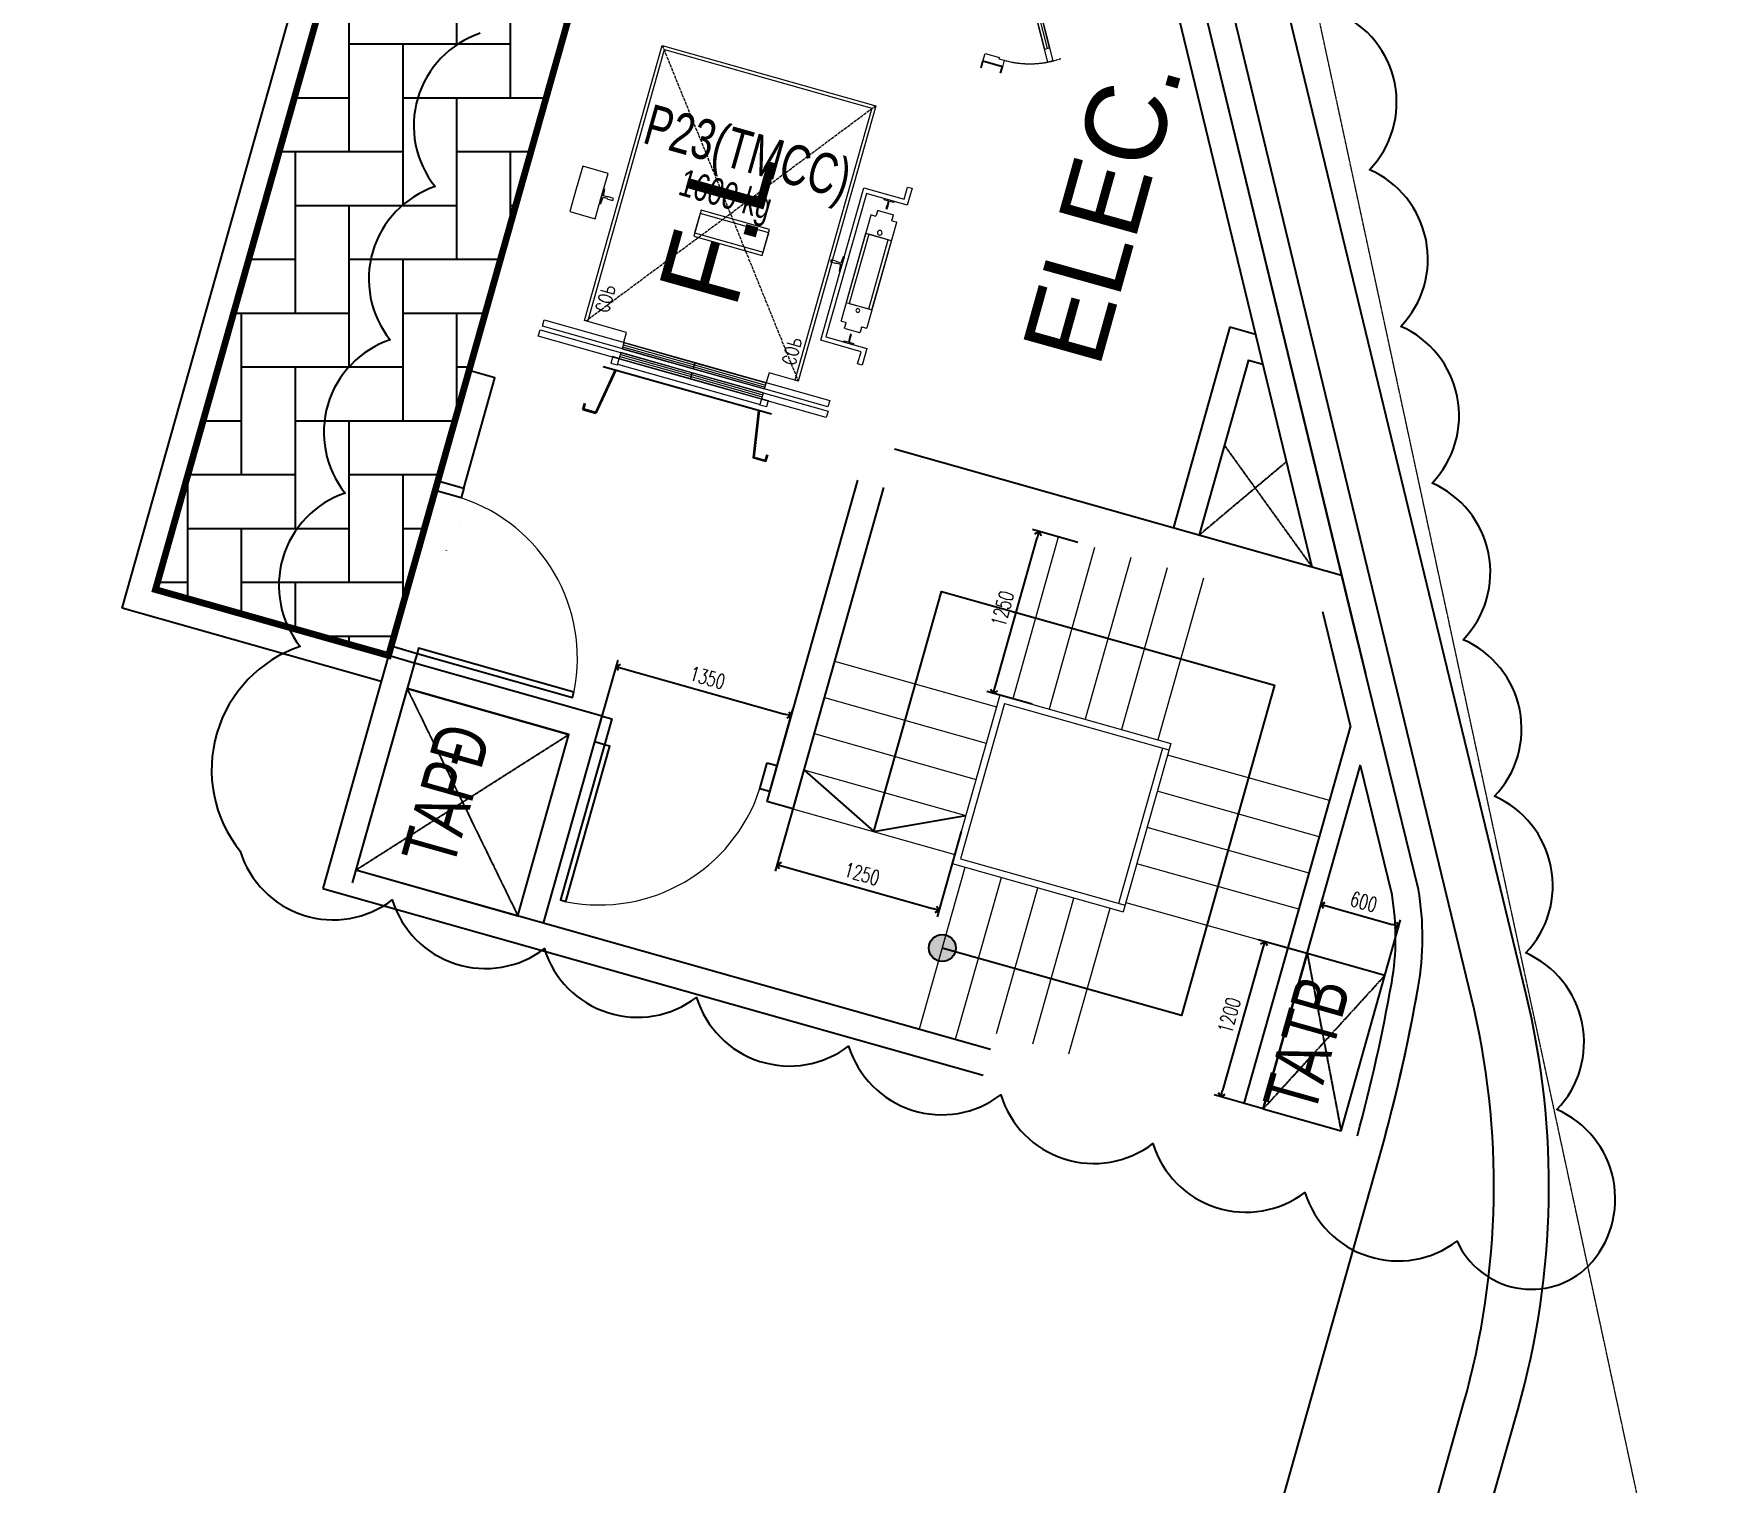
# Model space of a CAD drawing. Header units: millimetres. Extents: x -1307397 to 11565522512, y -626897 to 1138105.
# Drawn here: x -37945 to -25476, y 129713 to 140480 of the extents above; entities that cross this region are included whole.
import ezdxf
from ezdxf.enums import TextEntityAlignment as Align

# ---------------------------------------------------------------- set-up
doc = ezdxf.new("R2010")
doc.units = ezdxf.units.MM
doc.header["$MEASUREMENT"] = 0
for name, pattern in [('HIDDEN', [0.375, 0.25, -0.125]), ('Xref_NT1+NT2_MBDV Cot vach_220729$0$ACAD_ISO02W100', [15, 12, -3]), ('Xref_NT1+NT2_MBDV Cot vach_220729$0$DASH', [0.35, 0.25, -0.1]), ('Xref_ST_MBDV Cot vach 30.7.2022$0$HIDDEN', [0.375, 0.25, -0.125])]:
    doc.linetypes.add(name, pattern=pattern)
for name, color, linetype in [('A-ANNO-ROOM', 50, 'Continuous'), ('A-CORE-OTLN', 160, 'Continuous'), ('A-FLOR-STRS', 1, 'Continuous'), ('A-FLOR-STRS-ARROW', 8, 'Continuous'), ('A-WALL-PATT', 251, 'Continuous'), ('KT-Net manh', 139, 'Continuous'), ('KT-Tuong', 1, 'Continuous'), ('Xref_NT1+NT2_MBDV Cot vach_220729$0$ccu12-Thay', 7, 'Continuous'), ('Xref_NT1+NT2_MBDV Cot vach_220729$0$KC-Betong', 6, 'Continuous'), ('Xref_NT1+NT2_MBDV Cot vach_220729$0$KT-Net manh', 139, 'Continuous'), ('Xref_NT1+NT2_MBDV Cot vach_220729$0$KT-Text', 7, 'Continuous'), ('Xref_ST_MBDV Cot vach 30.7.2022$0$KT-Khuat', 9, 'Xref_ST_MBDV Cot vach 30.7.2022$0$HIDDEN'), ('Xref_ST_MBDV Cot vach 30.7.2022$0$KT-Text', 7, 'Continuous'), ('Xref_ST_MBDV Cot vach 30.7.2022$0$KT-Thay', 7, 'Continuous')]:
    doc.layers.add(name, color=color, linetype=linetype)
for name, color, linetype, lineweight in [('A-DOOR', 1, 'Continuous', 9), ('CUA', 37, 'Continuous', 13), ('Xref_NT1+NT2_MBDV Cot vach_220729$0$KT-Noi that', 36, 'Continuous', 9), ('Xref_NT1+NT2_MBDV Cot vach_220729$0$Level 15', 7, 'Continuous', 0)]:
    doc.layers.add(name, color=color, linetype=linetype, lineweight=lineweight)
doc.styles.add('220126_HDN_HBA typical plan$0$211210_HDN_HBA_TYPICAL PLAN CORE OPT 1$0$HBA-Text', font='GOTHIC.TTF')
doc.styles.add('Xref_NT1+NT2_MBDV Cot vach_220729$0$Arial', font='arial.ttf', dxfattribs={"width": 0.7})
doc.styles.add('Xref_NT1+NT2_MBDV Cot vach_220729$0$ROMANS', font='ROMANS.SHX')
doc.styles.add('Xref_NT1+NT2_MBDV Cot vach_220729$0$xref.N.Cot vach tang N2$0$DIM', font='vnsimli.shx', dxfattribs={"width": 0.7})
doc.dimstyles.new('Xref_NT1+NT2_MBDV Cot vach_220729$0$xref.N.Cot vach tang N2$0$CCU 1-100 A1', dxfattribs={"dimscale": 100, "dimtxt": 2.2, "dimasz": 1, "dimexe": 1, "dimexo": 0, "dimgap": 1, "dimtad": 1, "dimdec": 0, "dimdsep": 46, "dimtxsty": 'Xref_NT1+NT2_MBDV Cot vach_220729$0$xref.N.Cot vach tang N2$0$DIM', "dimblk1": 'Xref_NT1+NT2_MBDV Cot vach_220729$0$xref.N.Cot vach tang N2$0$_ARCHTICK', "dimblk2": 'Xref_NT1+NT2_MBDV Cot vach_220729$0$xref.N.Cot vach tang N2$0$_ARCHTICK', "dimsah": 1, "dimcen": 0, "dimdle": 1, "dimclrd": 256, "dimclre": 256, "dimclrt": 31, "dimadec": 0, "dimazin": 0, "dimtfac": 1, "dimtdec": 0, "dimtix": 1, "dimtmove": 2, "dimatfit": 3, "dimldrblk": 'Xref_NT1+NT2_MBDV Cot vach_220729$0$xref.N.Cot vach tang N2$0$_ARCHTICK', "dimfxl": 8, "dimtolj": 1, "dimarcsym": 0})

# ---------------------------------------------------------------- blocks, each defined once
blk = doc.blocks.new('Xref_NT1+NT2_MBDV Cot vach_220729$0$TMCC')
at = {"layer": 'Xref_NT1+NT2_MBDV Cot vach_220729$0$KT-Noi that', "linetype": 'Continuous', "ltscale": 2}
for p, q in [((-1794.2, -141.4, 0), (-1794.2, -110.6, 0)), ((-978.4, -106, 0), (-1789.6, -106, 0)), ((-1652, -306, 0), (-1652, -106, 0)), ((-1652, -106, 0), (-1118, -106, 0)), ((-1118, -106, 0), (-1118, -306, 0)), ((-973.8, -141.4, 0), (-973.8, -110.6, 0)), ((-2515, -215, 0), (-2515, -2440, 0)), ((-2465, -215, 0), (-2515, -215, 0)), ((-2465, -2440, 0), (-2465, -215, 0)), ((-1938.3, -164.7, 0), (-1932.3, -167.2, 0)), ((-1938.3, -247.2, 0), (-1938.3, -164.7, 0)), ((-1932.3, -244.7, 0), (-1938.3, -247.2, 0)), ((-1932.3, -167.2, 0), (-1930.1, -202.2, 0)), ((-1930.1, -209.7, 0), (-1932.3, -244.7, 0)), ((-1930.1, -202.2, 0), (-1905.4, -202.2, 0)), ((-1905.4, -209.7, 0), (-1930.1, -209.7, 0)), ((-1905.4, -202.2, 0), (-1895.4, -202, 0)), ((-1895.4, -210.5, 0), (-1905.4, -209.7, 0)), ((-1895.4, -202, 0), (-1870, -201.5, 0)), ((-1870, -210.5, 0), (-1895.4, -210.5, 0)), ((-1870, -201.5, 0), (-1870, -210.5, 0)), ((-1839.3, -261.4, 0), (-1839.3, -150.6, 0)), ((-1798.8, -146, 0), (-1834.7, -146, 0)), ((-1652, -281, 0), (-1652, -131, 0)), ((-1652, -131, 0), (-1118, -131, 0)), ((-1118, -131, 0), (-1118, -281, 0)), ((-933.9, -146, 0), (-969.2, -146, 0)), ((-929.3, -261.4, 0), (-929.3, -150.6, 0)), ((-900, -210.5, 0), (-900, -201.5, 0)), ((-900, -201.5, 0), (-874.6, -201.5, 0)), ((-874.6, -210, 0), (-900, -210.5, 0)), ((-874.6, -201.5, 0), (-864.6, -202.2, 0)), ((-864.6, -209.7, 0), (-874.6, -210, 0)), ((-864.6, -202.2, 0), (-840, -202.2, 0)), ((-840, -209.7, 0), (-864.6, -209.7, 0)), ((-840, -202.2, 0), (-837.8, -167.2, 0)), ((-837.8, -244.7, 0), (-840, -209.7, 0)), ((-837.8, -167.2, 0), (-831.8, -164.7, 0)), ((-831.8, -247.2, 0), (-837.8, -244.7, 0)), ((-831.8, -164.7, 0), (-831.8, -247.2, 0)), ((-1798.8, -266, 0), (-1834.7, -266, 0)), ((-1794.2, -301.4, 0), (-1794.2, -270.6, 0)), ((-978.4, -306, 0), (-1789.6, -306, 0)), ((-1118, -281, 0), (-1652, -281, 0)), ((-1118, -306, 0), (-1652, -306, 0)), ((-973.8, -301.4, 0), (-973.8, -270.6, 0)), ((-933.9, -266, 0), (-969.2, -266, 0)), ((-185, -490, 0), (-2310, -490, 0)), ((-2310, -490, 0), (-2310, -515, 0)), ((-1439.5, -419, 0), (-1442, -411, 0)), ((-1442, -411, 0), (-1328, -411, 0)), ((-1390, -423, 0), (-1439.5, -419, 0)), ((-1393, -462, 0), (-1390, -452, 0)), ((-1393, -500, 0), (-1393, -462, 0)), ((-1390, -452, 0), (-1390, -423, 0)), ((-1330.5, -419, 0), (-1380, -423, 0)), ((-1380, -423, 0), (-1380, -452, 0)), ((-1380, -452, 0), (-1377, -462, 0)), ((-1377, -462, 0), (-1377, -500, 0)), ((-1328, -411, 0), (-1330.5, -419, 0)), ((-185, -2140, 0), (-185, -490, 0)), ((-210, -515, 0), (-2310, -515, 0)), ((-2310, -515, 0), (-2310, -715, 0)), ((-1377, -500, 0), (-1393, -500, 0)), ((-210, -2115, 0), (-210, -515, 0)), ((-2510, -665, 0), (-2560, -665, 0)), ((-2560, -665, 0), (-2560, -715, 0)), ((-2560, -715, 0), (-2510, -715, 0)), ((-2555, -1815, 0), (-2555, -715, 0)), ((-2510, -715, 0), (-2510, -665, 0)), ((-2310, -715, 0), (-2385, -715, 0)), ((-1485, -1000, 0), (-1285, -1000, 0)), ((-1485, -1530, 0), (-1485, -1000, 0)), ((-1460, -1000, 0), (-1310, -1000, 0)), ((-1460, -1530, 0), (-1460, -1000, 0)), ((-1310, -1000, 0), (-1310, -1530, 0)), ((-1285, -1000, 0), (-1285, -1530, 0)), ((-1285, -1530, 0), (-1485, -1530, 0)), ((-1310, -1530, 0), (-1460, -1530, 0)), ((-2560, -1865, 0), (-2560, -1815, 0)), ((-2560, -1815, 0), (-2510, -1815, 0)), ((-2510, -1865, 0), (-2560, -1865, 0)), ((-2510, -1815, 0), (-2510, -1865, 0)), ((-2385, -1815, 0), (-2310, -1815, 0)), ((-2310, -1815, 0), (-2310, -2115, 0)), ((-2310, -2115, 0), (-210, -2115, 0)), ((-2310, -2115, 0), (-2310, -2140, 0)), ((-2310, -2140, 0), (-185, -2140, 0)), ((-1393, -2218, 0), (-1393, -2180, 0)), ((-1393, -2180, 0), (-1377, -2180, 0)), ((-1390, -2228, 0), (-1393, -2218, 0)), ((-1390, -2257, 0), (-1390, -2228, 0)), ((-1377, -2218, 0), (-1380, -2228, 0)), ((-1380, -2228, 0), (-1380, -2257, 0)), ((-1377, -2180, 0), (-1377, -2218, 0)), ((-1442, -2269, 0), (-1439.5, -2261, 0)), ((-1328, -2269, 0), (-1442, -2269, 0)), ((-1439.5, -2261, 0), (-1390, -2257, 0)), ((-1380, -2257, 0), (-1330.5, -2261, 0)), ((-1330.5, -2261, 0), (-1328, -2269, 0)), ((-2515, -2440, 0), (-2465, -2440, 0))]:
    blk.add_line(p, q, dxfattribs=at)
at = {"layer": 'Xref_NT1+NT2_MBDV Cot vach_220729$0$KT-Noi that', "linetype": 'Xref_NT1+NT2_MBDV Cot vach_220729$0$ACAD_ISO02W100', "ltscale": 2}
for p, q in [((-185, -490, 0), (-2310, -2127.5, 0)), ((-185, -2140, 0), (-2310, -490, 0))]:
    blk.add_line(p, q, dxfattribs=at)
at = {"layer": 'Xref_NT1+NT2_MBDV Cot vach_220729$0$KT-Noi that', "linetype": 'Continuous', "ltscale": 2, "elevation": 0}
for points in [[(-1385, -411), (-796.8, -411), (-796.8, -100), (-701.8, -100), (-701.8, -65), (-831.8, -65), (-831.8, -381), (-1385, -381), (-1938.3, -381), (-1938.3, -65), (-2068.3, -65), (-2068.3, -100), (-1973.3, -100), (-1973.3, -411), (-1385, -411)], [(-2385, -2430), (-2385, -225), (-2435, -225), (-2435, -2430)], [(-2510, -715), (-2465, -715), (-2465, -1265), (-2510, -1265)], [(-2435, -715), (-2390, -715), (-2390, -1265), (-2435, -1265)], [(-2510, -1265), (-2465, -1265), (-2465, -1815), (-2510, -1815)], [(-2435, -1265), (-2390, -1265), (-2390, -1815), (-2435, -1815)], [(-1385, -2269), (-1210, -2269), (-1210, -2465), (-1385, -2465), (-1560, -2465), (-1560, -2269), (-1385, -2269)]]:
    blk.add_lwpolyline(points, close=True, dxfattribs=at)
for points in [[(-2495, -1265), (-2495, -715)], [(-2480, -1265), (-2480, -715)], [(-2420, -1265), (-2420, -715)], [(-2405, -1265), (-2405, -715)], [(-2495, -1815), (-2495, -1265)], [(-2480, -1815), (-2480, -1265)], [(-2420, -1815), (-2420, -1265)], [(-2405, -1815), (-2405, -1265)]]:
    blk.add_lwpolyline(points, dxfattribs=at)
at = {"layer": 'Xref_NT1+NT2_MBDV Cot vach_220729$0$KT-Noi that', "linetype": 'Continuous', "ltscale": 2}
for centre, radius in [((-1685, -206, 0), 14.5), ((-1085, -206, 0), 17.5)]:
    blk.add_circle(centre, radius, dxfattribs=at)
for centre, start, end in [((-1789.6, -110.6, 0), 90, 180), ((-978.4, -110.6, 0), 0, 90), ((-1834.7, -150.6, 0), 90, 180), ((-1798.8, -141.4, 0), 270, 0), ((-969.2, -141.4, 0), 180, 270), ((-933.9, -150.6, 0), 0, 90), ((-1834.7, -261.4, 0), 180, 270), ((-1798.8, -270.6, 0), 0, 90), ((-1789.6, -301.4, 0), 180, 270), ((-978.4, -301.4, 0), 270, 0), ((-969.2, -270.6, 0), 90, 180), ((-933.9, -261.4, 0), 270, 0)]:
    blk.add_arc(centre, 4.61, start, end, dxfattribs=at)
at = {"layer": 'Xref_NT1+NT2_MBDV Cot vach_220729$0$KT-Noi that', "linetype": 'Continuous', "ltscale": 2, "style": 'Xref_NT1+NT2_MBDV Cot vach_220729$0$ROMANS', "width": 0.75}
for p in [(-2110, -595, 0), (-2110, -2035, 0)]:
    blk.add_text('COP', height=100, dxfattribs=at).set_placement(p, align=Align.MIDDLE)
blk = doc.blocks.new('Xref_NT1+NT2_MBDV Cot vach_220729$0$Luoi truc NT')
at = {"layer": 'Xref_NT1+NT2_MBDV Cot vach_220729$0$Level 15', "color": 152, "linetype": 'Xref_NT1+NT2_MBDV Cot vach_220729$0$DASH', "lineweight": 13, "ltscale": 10, "true_color": 0x2776bb, "elevation": 0, "flags": 128}
blk.add_lwpolyline([(1342918, 124396), (1338222, 142269), (1335872, 143081), (1326938, 136310), (1303434, 118378), (1279767, 101270, 0.684877), (1310199, -12526), (1330570, -14682), (1368999, -13468), (1371849, -9821)], format="xyb", close=True, dxfattribs=at)
blk = doc.blocks.new('ĂERWER')
at = {"layer": 'Xref_NT1+NT2_MBDV Cot vach_220729$0$KT-Text', "extrusion": (-7.84266e-08, 2.27976e-08, 1), "style": 'Xref_NT1+NT2_MBDV Cot vach_220729$0$Arial', "oblique": 360, "width": 0.7}
blk.add_text('P23(TMCC)', height=300, rotation=344.2212, dxfattribs=at).set_placement((-32736, 139128, 0), align=Align.CENTER)
at = {"layer": 'Xref_NT1+NT2_MBDV Cot vach_220729$0$KT-Text', "style": 'Xref_NT1+NT2_MBDV Cot vach_220729$0$Arial', "width": 0.7}
blk.add_text('1600 kg', height=200, rotation=344, dxfattribs=at).set_placement((-32888, 138859, 0), align=Align.CENTER)
blk = doc.blocks.new('D--1350')
at = {"color": 8}
blk.add_arc((12617674, 597360, 0), 1254, 168.7754, 251.6859, dxfattribs=at)
at = {"layer": 'A-FLOR-STRS', "elevation": 0}
for points in [[(12617611, 597323), (12616457, 597650), (12616446, 597611), (12617600, 597284)], [(12617824, 597340), (12617804, 597268), (12617611, 597323), (12617632, 597395)], [(12617476, 596113), (12617456, 596041), (12617263, 596096), (12617284, 596168)]]:
    blk.add_lwpolyline(points, close=True, dxfattribs=at)
blk = doc.blocks.new('Xref_NT1+NT2_MBDV Cot vach_220729$0$xref.N.Cot vach tang N2$0$_Open90')
at = {"color": 0, "linetype": 'ByBlock', "lineweight": -2}
for p, q in [((0, 0), (-1, 0)), ((-0.5, 0.5), (0, 0)), ((0, 0), (-0.5, -0.5))]:
    blk.add_line(p, q, dxfattribs=at)
blk = doc.blocks.new('*D136')
at = {"layer": 'Defpoints', "color": 5, "transparency": 16777216}
for p, q in [((-3468, -31378), (-3647, -32013)), ((-2265, -31718), (-2444, -32353)), ((-3585, -31978), (-2479, -32291))]:
    blk.add_line(p, q, dxfattribs=at)
at = {"layer": 'Defpoints', "color": 0, "transparency": 16777216}
for p in [(-3468, -31378, 0), (-2265, -31718, 0), (-2431, -32305)]:
    blk.add_point(p, dxfattribs=at)
at = {"layer": 'Defpoints', "color": 5, "transparency": 16777216, "xscale": 49.99999999999999, "yscale": 49.99999999999999, "zscale": 49.99999999999999}
for p, rotation in [((-3633, -31965), 164.2098186843112), ((-2431, -32305), 344.2098186843112)]:
    blk.add_blockref('Xref_NT1+NT2_MBDV Cot vach_220729$0$xref.N.Cot vach tang N2$0$_Open90', p, dxfattribs=dict(at, rotation=rotation))
at = {"layer": 'Defpoints', "color": 5, "transparency": 16777216, "insert": (-3003, -32034), "char_height": 110, "attachment_point": 5, "rotation": 344.2098, "style": 'Xref_NT1+NT2_MBDV Cot vach_220729$0$xref.N.Cot vach tang N2$0$DIM'}
blk.add_mtext('\\A1;1250', dxfattribs=at)
blk = doc.blocks.new('Xref_NT1+NT2_MBDV Cot vach_220729$0$xref.N.Cot vach tang N2$0$_ARCHTICK')
at = {"color": 0, "linetype": 'ByBlock', "const_width": 0.15}
blk.add_lwpolyline([(-0.5, -0.5), (0.5, 0.5)], dxfattribs=at)
blk = doc.blocks.new('*D137')
at = {"layer": 'Defpoints', "color": 5, "transparency": 16777216}
for p, q in [((-2013, -30645), (-1702, -29538)), ((-1399, -29571), (-1736, -29476)), ((-1738, -30774), (-2075, -30679))]:
    blk.add_line(p, q, dxfattribs=at)
at = {"layer": 'Defpoints', "color": 0, "transparency": 16777216}
for p in [(-1688, -29490), (-1399, -29571, 0), (-1738, -30774, 0)]:
    blk.add_point(p, dxfattribs=at)
at = {"layer": 'Defpoints', "color": 5, "transparency": 16777216, "xscale": 50.00000000000001, "yscale": 50.00000000000001, "zscale": 50.00000000000001}
for p, rotation in [((-1688, -29490), 74.27272489195731), ((-2027, -30693), 254.2727248919573)]:
    blk.add_blockref('Xref_NT1+NT2_MBDV Cot vach_220729$0$xref.N.Cot vach tang N2$0$_Open90', p, dxfattribs=dict(at, rotation=rotation))
at = {"layer": 'Defpoints', "color": 5, "transparency": 16777216, "insert": (-1959, -30063), "char_height": 110, "attachment_point": 5, "rotation": 74.2727, "style": 'Xref_NT1+NT2_MBDV Cot vach_220729$0$xref.N.Cot vach tang N2$0$DIM'}
blk.add_mtext('\\A1;1250', dxfattribs=at)
blk = doc.blocks.new('*D138')
at = {"layer": 'Defpoints', "color": 5, "transparency": 16777216}
for p, q in [((-4933, -30861), (-4816, -30445)), ((-4781, -30507), (-3578, -30846)), ((-3634, -31228), (-3516, -30812))]:
    blk.add_line(p, q, dxfattribs=at)
at = {"layer": 'Defpoints', "color": 0, "transparency": 16777216}
for p in [(-4933, -30861, 0), (-3530, -30860), (-3634, -31228, 0)]:
    blk.add_point(p, dxfattribs=at)
at = {"layer": 'Defpoints', "color": 5, "transparency": 16777216, "xscale": 50, "yscale": 50, "zscale": 50}
for p, rotation in [((-4829, -30493), 164.2424887571415), ((-3530, -30860), 344.2424887571415)]:
    blk.add_blockref('Xref_NT1+NT2_MBDV Cot vach_220729$0$xref.N.Cot vach tang N2$0$_Open90', p, dxfattribs=dict(at, rotation=rotation))
at = {"layer": 'Defpoints', "color": 5, "transparency": 16777216, "insert": (-4151, -30576), "char_height": 110, "attachment_point": 5, "rotation": 344.2425, "style": 'Xref_NT1+NT2_MBDV Cot vach_220729$0$xref.N.Cot vach tang N2$0$DIM'}
blk.add_mtext('\\A1;1350', dxfattribs=at)
blk = doc.blocks.new('*D139')
at = {"layer": 'Defpoints', "color": 5, "transparency": 16777216}
for p, q in [((306, -32625), (422, -32213)), ((457, -32275), (938, -32411)), ((883, -32789), (1000, -32376))]:
    blk.add_line(p, q, dxfattribs=at)
at = {"layer": 'Defpoints', "color": 0, "transparency": 16777216}
for p in [(986, -32424), (306, -32625, 0), (883, -32789, 0)]:
    blk.add_point(p, dxfattribs=at)
at = {"layer": 'Defpoints', "color": 5, "transparency": 16777216, "xscale": 50, "yscale": 50, "zscale": 50}
for p, rotation in [((409, -32261), 164.2213386614092), ((986, -32424), 344.2213386614092)]:
    blk.add_blockref('Xref_NT1+NT2_MBDV Cot vach_220729$0$xref.N.Cot vach tang N2$0$_Open90', p, dxfattribs=dict(at, rotation=rotation))
at = {"layer": 'Defpoints', "color": 5, "transparency": 16777216, "insert": (726, -32242), "char_height": 110, "attachment_point": 5, "rotation": 344.2213, "style": 'Xref_NT1+NT2_MBDV Cot vach_220729$0$xref.N.Cot vach tang N2$0$DIM'}
blk.add_mtext('\\A1;600', dxfattribs=at)
blk = doc.blocks.new('*D140')
at = {"layer": 'Defpoints', "color": 5, "transparency": 16777216}
for p, q in [((306, -32625), (-58, -32523)), ((-24, -32584), (-323, -33643)), ((-21, -33780), (-385, -33677))]:
    blk.add_line(p, q, dxfattribs=at)
at = {"layer": 'Defpoints', "color": 0, "transparency": 16777216}
for p in [(306, -32625), (-337, -33691), (-21, -33780)]:
    blk.add_point(p, dxfattribs=at)
at = {"layer": 'Defpoints', "color": 5, "transparency": 16777216, "xscale": 50, "yscale": 50, "zscale": 50}
for p, rotation in [((-10, -32536), 74.22122763655055), ((-337, -33691), 254.2212276365506)]:
    blk.add_blockref('Xref_NT1+NT2_MBDV Cot vach_220729$0$xref.N.Cot vach tang N2$0$_Open90', p, dxfattribs=dict(at, rotation=rotation))
at = {"layer": 'Defpoints', "color": 5, "transparency": 16777216, "insert": (-274, -33085), "char_height": 110, "attachment_point": 5, "rotation": 74.2212, "style": 'Xref_NT1+NT2_MBDV Cot vach_220729$0$xref.N.Cot vach tang N2$0$DIM'}
blk.add_mtext('\\A1;1200', dxfattribs=at)
blk = doc.blocks.new('*U127')
blk.add_line((-147, -33), (-580, -283))
for points in [[(-800, 150), (-740, 150), (-740, 40), (-750, 40), (-750, 0), (-800, 0)], [(0, 150), (-60, 150), (-60, 40), (-50, 40), (-50, 0), (0, 0)], [(-50, 0), (-656, -350), (-676, -315), (-70, 35)], [(-137, -50), (-157, -15), (-590, -265), (-570, -300)]]:
    blk.add_lwpolyline(points, close=True)
at = {"linetype": 'HIDDEN'}
blk.add_arc((-50, 0), 700, 180, 215.0495, dxfattribs=at)
blk = doc.blocks.new('A$C300D0CFC')
at = {"layer": 'A-WALL-PATT', "transparency": 33554618}
h = blk.add_hatch(color=256, dxfattribs=at)
h.dxf.hatch_style = 1
edge = h.paths.add_edge_path()
edge.add_arc((-2406.2, -32584.9), 100, 0, 360)
at = {"layer": 'A-CORE-OTLN'}
for p, q in [((-2533.7, -17034.3, 0), (737.8, -30544.7, 0)), ((-2646.3, -17419.3, 0), (339.9, -29751.4, 0)), ((-2762.1, -28874.8), (560.8, -29813.8)), ((-3036.2, -29109.2), (-3710.4, -31495.1)), ((-2843.7, -29163.5), (-3517.9, -31549.4)), ((-5996.5, -29415.9, 0), (-5995.5, -29416.2, 0)), ((-6521.9, -30412.3, 0), (-6983.6, -32046.4)), ((-6329.4, -30466.7, 0), (-6791.2, -32100.8)), ((-6329, -30465.1, 0), (-4933.6, -30859.4, 0)), ((-6383.4, -30657.6, 0), (-5180.5, -30997.5, 0)), ((-5368.7, -32399.3, 0), (-4933.6, -30859.4, 0)), ((-5561.1, -32344.7, 0), (-5180.5, -30997.5, 0)), ((-3517.9, -31549.4, 0), (-3710.4, -31495.1, 0))]:
    blk.add_line(p, q, dxfattribs=at)
at = {"layer": 'A-CORE-OTLN', "extrusion": (-1.34554e-06, -1.62929e-06, 1)}
for p, q in [((-6094, -29629.6, 0), (-6093, -29629.9, 0)), ((-3656.2, -31303.2, 0), (-3657.7, -31308.7, 0)), ((-6764.1, -32005, 0), (-2048.7, -33337.4, 0))]:
    blk.add_line(p, q, dxfattribs=at)
at = {"layer": 'A-CORE-OTLN', "extrusion": (-1.34554e-06, -1.62929e-06, 1), "elevation": 0.1}
for points in [[(-5923.4, -28294.4), (-6155.2, -29112.9), (-5962.7, -29167.3), (-5731.2, -28348.8)], [(-6383.4, -30657.6), (-6764.1, -32005), (-5561.1, -32344.7), (-5180.5, -30997.5)]]:
    blk.add_lwpolyline(points, close=True, dxfattribs=at)
at = {"layer": 'A-CORE-OTLN', "elevation": 0}
for points in [[(628.1, -30932.7), (420.6, -30085.9)], [(738.4, -30542.5), (737.8, -30544.7)], [(628.1, -30932.7), (-165, -33739.4)], [(-20.6, -33780.2), (702.1, -31222.7)]]:
    blk.add_lwpolyline(points, dxfattribs=at)
for points in [[(871.6, -34032.4, 0.022333), (1130.4, -32876.3, 0.0868938), (1132.2, -32149.5), (641.8, -30148.5)], [(678.6, -33980, 0.022333), (933.5, -32841.4, 0.0859995), (936.2, -32190.2), (700.5, -31228.2)]]:
    blk.add_lwpolyline(points, format="xyb", dxfattribs=at)
at = {"layer": 'A-DOOR', "extrusion": (-1.34554e-06, -1.62929e-06, 1)}
for p, q in [((-1544, -29531.7, 0), (-1882.5, -30733.7, 0)), ((-1274.5, -29607.6, 0), (-1613, -30809.6, 0)), ((-1005, -29683.5, 0), (-1343.5, -30885.5, 0)), ((-735.5, -29759.4, 0), (-1074, -30961.4, 0)), ((-465.9, -29835.3, 0), (-804.4, -31037.3, 0)), ((-3206.2, -30452.9, 0), (-2003.2, -30792.8, 0)), ((-3282.3, -30722.3, 0), (-2079.3, -31062.3, 0)), ((-1978.8, -30706.6, 0), (-2332.1, -31956.8, 0)), ((-1944.3, -30768.3, 0), (-2270.4, -31922.3, 0)), ((-1978.8, -30706.6, 0), (-708.5, -31065.6, 0)), ((-1944.3, -30768.3, 0), (-721.7, -31112.5, 0)), ((-3358.4, -30991.8, 0), (-2155.4, -31331.7, 0)), ((-3434.6, -31261.2, 0), (-2231.6, -31601.2, 0)), ((-3516.1, -31549.9, 0), (-2313.2, -31889.9, 0)), ((-2332.1, -31956.8, 0), (-1061.7, -32315.8, 0)), ((-2270.4, -31922.3, 0), (-1048.1, -32267.7, 0))]:
    blk.add_line(p, q, dxfattribs=at)
at = {"layer": 'A-DOOR', "extrusion": (2.93853e-07, -2.09254e-06, 1)}
for p, q in [((-770.2, -31100, 0), (-1096.3, -32254.1, 0)), ((-708.5, -31065.6, 0), (-1061.7, -32315.8, 0))]:
    blk.add_line(p, q, dxfattribs=at)
at = {"layer": 'A-DOOR', "extrusion": (2.97615e-07, -2.09201e-06, 1)}
for p, q in [((471.1, -31488.4, 0), (-732.5, -31150.7, 0)), ((395.4, -31758, 0), (-808.2, -31420.3, 0)), ((319.8, -32027.6, 0), (-883.8, -31689.9, 0)), ((244.1, -32297.2, 0), (-959.5, -31959.4, 0)), ((163.1, -32586, 0), (-1040.5, -32248.3, 0))]:
    blk.add_line(p, q, dxfattribs=at)
at = {"layer": 'A-DOOR', "extrusion": (-2.93853e-07, 2.09254e-06, 1)}
for p, q in [((-2576.5, -33185.6, 0), (-2235.8, -31984.1, 0)), ((-2307.1, -33261.9, 0), (-1966.5, -32060.5, 0)), ((-2004.1, -33219.7, 0), (-1697.1, -32136.9, 0)), ((-1734.6, -33295.8, 0), (-1427.7, -32213.3, 0)), ((-1465.2, -33372, 0), (-1158.3, -32289.7, 0))]:
    blk.add_line(p, q, dxfattribs=at)
at = {"layer": 'A-FLOR-STRS-ARROW'}
for p, q in [((-3434.6, -31261.2, 0), (-2914.7, -31719.9, 0)), ((-2914.7, -31719.9, 0), (-2231.6, -31601.2, 0))]:
    blk.add_line(p, q, dxfattribs=at)
at = {"layer": 'A-FLOR-STRS-ARROW', "elevation": 0}
blk.add_lwpolyline([(-2914.6, -31719.7), (-2412, -29935.7), (62, -30632.7), (-628.1, -33087.3), (-2406.2, -32584.9)], dxfattribs=at)
at = {"layer": 'A-FLOR-STRS-ARROW'}
blk.add_circle((-2406.2, -32584.9, 0), 100, dxfattribs=at)
at = {"layer": 'KT-Tuong'}
for p, q in [((-2117.9, -26043.3), (-2104.3, -25995.2)), ((-1960, -26036), (-2104.3, -25995.2)), ((-1973.5, -26084.1), (-1960, -26036)), ((-269.1, -27968.6), (-78.8, -28022.4)), ((-130.8, -28215.5), (-24.7, -28245.5))]:
    blk.add_line(p, q, dxfattribs=at)
at = {"layer": 'KT-Tuong', "extrusion": (-1.34554e-06, -1.62929e-06, 1)}
for p, q in [((-269.1, -27968.6, -0.1), (-689.2, -29460.6, -0.1)), ((-130.4, -28213.9, -0.1), (-496.7, -29515, -0.1))]:
    blk.add_line(p, q, dxfattribs=at)
at = {"layer": 'Xref_ST_MBDV Cot vach 30.7.2022$0$KT-Khuat', "linetype": 'Xref_ST_MBDV Cot vach 30.7.2022$0$HIDDEN', "ltscale": 5}
for p, q in [((-309.6, -28850.5, 0), (340.2, -29752.4, 0)), ((-496.7, -29515, -0.1), (152.1, -28970, 0)), ((305.7, -32625.4, 0), (556.8, -33943.3, 0)), ((-20.6, -33780.2, 0), (883.1, -32788.5, 0))]:
    blk.add_line(p, q, dxfattribs=at)
at = {"layer": 'Xref_ST_MBDV Cot vach 30.7.2022$0$KT-Khuat', "linetype": 'Xref_ST_MBDV Cot vach 30.7.2022$0$HIDDEN', "ltscale": 5, "extrusion": (-1.34554e-06, -1.62929e-06, 1)}
for p, q in [((-6383.4, -30657.6, 0), (-5561.1, -32344.7, 0)), ((-6764.1, -32005, 0), (-5180.5, -30997.5, 0))]:
    blk.add_line(p, q, dxfattribs=at)
at = {"layer": 'Xref_ST_MBDV Cot vach 30.7.2022$0$KT-Thay', "elevation": 0}
blk.add_lwpolyline([(556.8, -33943.3), (883.1, -32788.5), (305.7, -32625.4), (-20.6, -33780.2)], close=True, dxfattribs=at)
at = {"layer": 'A-DOOR'}
for p, rotation in [((12611302.2, 566927.9, 0), 179.9999999993667), ((592406.1, -12648685.1, 0), 90)]:
    blk.add_blockref('D--1350', p, dxfattribs=dict(at, rotation=rotation))
at = {"layer": 'CUA', "extrusion": (-5.16527e-05, 1.45956e-05, 1), "rotation": 74.22122043083151}
blk.add_blockref('*U127', (-1742.4, -25266.1, -0.3), dxfattribs=at)
at = {"layer": 'A-ANNO-ROOM', "extrusion": (1.04121e-06, -2.94176e-07, 1), "char_height": 600, "attachment_point": 2, "text_direction": (0.26887, 0.963176, 0), "style": '220126_HDN_HBA typical plan$0$211210_HDN_HBA_TYPICAL PLAN CORE OPT 1$0$HBA-Text'}
for s, insert in [('{\\C2;ELEC.}', (-1507.7, -27008.3)), ('{\\C2;F.L}', (-4366.5, -27126.7, 0))]:
    blk.add_mtext_dynamic_manual_height_columns(s, width=2474.583, gutter_width=6.25, heights=[0], dxfattribs=dict(at, insert=insert))
at = {"layer": 'Defpoints', "color": 5}
for p1, p2, distance, picture, middle in [((-1738, -30774.1, 0), (-1399.2, -29570.9, 0), 300.1, '*D137', (-1958.6, -30062.7, 0)), ((-4933, -30861.3, 0), (-3633.7, -31228, 0), 382.4, '*D138', (-4151, -30575.6, 0)), ((-3467.5, -31378.3, 0), (-2264.7, -31718.4, 0), -609.6, '*D136', (-3003.4, -32033.9, 0)), ((305.7, -32625.4, 0), (883.1, -32788.5, 0), 378.5, '*D139', (725.9, -32241.6)), ((305.7, -32625.4), (-20.6, -33780.2), -328.3, '*D140', (-274.4, -33085))]:
    dim = blk.add_aligned_dim(p1=p1, p2=p2, distance=distance, dimstyle='Xref_NT1+NT2_MBDV Cot vach_220729$0$xref.N.Cot vach tang N2$0$CCU 1-100 A1', override={"dimscale": 50, "dimblk1": 'Xref_NT1+NT2_MBDV Cot vach_220729$0$xref.N.Cot vach tang N2$0$_Open90', "dimblk2": 'Xref_NT1+NT2_MBDV Cot vach_220729$0$xref.N.Cot vach tang N2$0$_Open90', "dimclrd": 5, "dimclre": 5, "dimclrt": 5, "dimlwd": 65535, "dimlwe": 65535}, dxfattribs=at)
    dim.commit()
    dim.dimension.update_dxf_attribs({"geometry": picture, "text_midpoint": middle})

msp = doc.modelspace()

# ---------------------------------------------------------------- hatches: boundary and pattern name
at = {"layer": 'KT-Net manh'}
h = msp.add_hatch(dxfattribs=at)
h.set_pattern_fill('AR-PARQ1', color=256, scale=100)
edge = h.paths.add_edge_path()
edge.add_line((-31404.8, 149687.2), (-38329.3, 151641.3))
edge.add_line((-38329.3, 151641.3), (-41622.5, 139986.9))
edge.add_line((-41622.5, 139986.9), (-42221, 137868.9))
edge.add_line((-42221, 137868.9), (-45113.2, 127633.8))
edge.add_line((-45113.2, 127633.8), (-45113.2, 127633.8))
edge.add_line((-45113.2, 127633.8), (-50995.8, 106815.8))
edge.add_line((-50995.8, 106815.8), (-47483.3, 105823.2))
edge.add_line((-47483.3, 105823.2), (-47809.6, 104668.5))
edge.add_line((-47809.6, 104668.5), (-56420.5, 107101.7))
edge.add_line((-56420.5, 107101.7), (-55897.8, 108951.4))
edge.add_line((-55897.8, 108951.4), (-56119.1, 109568.5))
edge.add_line((-56119.1, 109568.5), (-50885.5, 128236))
edge.add_line((-50885.5, 128236), (-50871, 128232))
edge.add_line((-50871, 128232), (-42858.6, 156547.7))
edge.add_line((-42858.6, 156547.7), (-42883.4, 156554.6))
edge.add_line((-42883.4, 156554.6), (-42808.5, 156743.6))
edge.add_arc((-37689.7, 154224.4), 5705.1, 23.03514, 153.79635, ccw=False)
edge.add_line((-32439.5, 156456.8), (-31068.7, 150848.6))
edge.add_line((-31068.7, 150848.6), (-30742.2, 149499.9))
edge.add_line((-30742.2, 149499.9), (-31404.8, 149687.2))
h.paths.add_polyline_path([(-43524.2, 148702.4), (-40638, 147886.7), (-40760.4, 147453.8), (-43646.6, 148269.4)], flags=16)
h.paths.add_polyline_path([(-46678.6, 137539.5), (-43792.3, 136723.8), (-43914.7, 136290.9), (-46800.9, 137106.5)], flags=16)
h.paths.add_polyline_path([(-49044.3, 129167.3), (-46158.1, 128351.7), (-46280.4, 127918.7), (-49166.7, 128734.3)], flags=16)
h.paths.add_polyline_path([(-51410, 120795.2), (-48523.8, 119979.5), (-48646.2, 119546.6), (-51532.4, 120362.1)], flags=16)
h.paths.add_polyline_path([(-53775.8, 112423), (-50889.6, 111607.3), (-51011.9, 111174.4), (-53898.1, 111990)], flags=16)
at = {"layer": 'KT-Net manh', "transparency": 33554618}
h = msp.add_hatch(dxfattribs=at)
h.set_pattern_fill('AR-HBONE', color=256, scale=100, angle=45)
h.paths.add_polyline_path([(-33143.9, 150133.7), (-31415.3, 149631.3), (-35307, 135858.7), (-37039.3, 136348.2)])

# ---------------------------------------------------------------- linework, layer by layer
at = {"layer": 'Defpoints', "elevation": 0}
msp.add_lwpolyline([(-34626.7, 140482, 0.5205671), (-34960.9, 139342.9, 0.5205671), (-35295.1, 138203.9, 0.5205671), (-35629.3, 137064.9, 0.5205671), (-35963.5, 135925.8, 0.5205671), (-36409.9, 134404.1, 0.5205671), (-35279.5, 134041.9, 0.5205671), (-34149, 133679.8, 0.5205671), (-33018.5, 133317.6, 0.5205671), (-31888.1, 132955.5, 0.5205671), (-30757.6, 132593.3, 0.5205671), (-29627.2, 132231.2, 0.5205671), (-28496.7, 131869, 0.5205671), (-27366.3, 131506.9, 0.5205671), (-26391.7, 131319.3, 0.5205671), (-26623.8, 132483.5, 0.5205671), (-26855.8, 133647.6, 0.5205671), (-27087.9, 134811.8, 0.5205671), (-27320, 135975.9, 0.5205671), (-27552.1, 137140, 0.5205671), (-27784.2, 138304.2, 0.5205671), (-28016.3, 139468.3, 0.5205671), (-28248.4, 140632.4, 0.5205671)], format="xyb", dxfattribs=at)
at = {"layer": 'KT-Net manh', "color": 2, "linetype": 'HIDDEN', "ltscale": 10, "const_width": 50}
msp.add_lwpolyline([(-33143.9, 150133.7), (-31415.3, 149631.3), (-35307, 135858.7), (-37039.3, 136348.2)], close=True, dxfattribs=at)
at = {"layer": 'KT-Tuong'}
for p, q in [((-37039.3, 136348.2), (-33143.9, 150133.7)), ((-37286.1, 136210.1), (-34600.8, 145713.3)), ((-35307.1, 135858.7, 0), (-37039.3, 136348.2, 0)), ((-35361.5, 135666.3, 0), (-37286.1, 136210.1, 0)), ((-35769.3, 134223.1), (-35796.5, 134126.8)), ((-35796.5, 134126.8), (-30888.7, 132740))]:
    msp.add_line(p, q, dxfattribs=at)
at = {"layer": 'Xref_NT1+NT2_MBDV Cot vach_220729$0$ccu12-Thay'}
for p, q in [((-26855.1, 133348.3), (-32343.2, 156013, 0)), ((-27260.5, 133323), (-32727.9, 155902, 0)), ((-39956.5, 85572), (-27317.7, 130299.7)), ((-39571.5, 85463.3), (-26913.5, 130259.1))]:
    msp.add_line(p, q, dxfattribs=at)
at = {"layer": 'Xref_NT1+NT2_MBDV Cot vach_220729$0$ccu12-Thay', "elevation": 0}
msp.add_lwpolyline([(-41014.8, 85871.8), (-27947.3, 132116.7, 0.0246876), (-27655.3, 133393.1, 0.0868938), (-27653.5, 134120), (-28143.8, 136121), (-32861.9, 155605.6, 0.771545), (-41527.2, 155769.7), (-55361.5, 106818)], format="xyb", dxfattribs=at)
at = {"layer": 'Xref_NT1+NT2_MBDV Cot vach_220729$0$ccu12-Thay'}
for centre, radius in [((-33053.1, 131920.3), 5960), ((-32774, 131915.1), 6090)]:
    msp.add_arc(centre, radius, 344.22123, 13.61189, dxfattribs=at)
at = {"layer": 'Xref_NT1+NT2_MBDV Cot vach_220729$0$KT-Net manh'}
for p, q in [((-33621.8, 137980.7), (-33769.4, 137663.9)), ((-33616.8, 137979.3), (-33767, 137658)), ((-33713, 138006.5), (-32462, 137653)), ((-33863.1, 137685.2), (-33767, 137658)), ((-32558.2, 137680.2), (-32598.3, 137327.8)), ((-32553.3, 137678.8), (-32593.3, 137331.6)), ((-32502.3, 137300.7), (-32598.3, 137327.8))]:
    msp.add_line(p, q, dxfattribs=at)
at = {"layer": 'Xref_NT1+NT2_MBDV Cot vach_220729$0$KT-Net manh', "elevation": 0}
for points in [[(-33863.1, 137685.2), (-33849.5, 137733.3)], [(-33769.4, 137663.9), (-33856.9, 137688.6), (-33844.7, 137731.9)], [(-32593.3, 137331.6), (-32505.7, 137306.8), (-32493.5, 137350.1)], [(-32502.3, 137300.7), (-32488.7, 137348.8)]]:
    msp.add_lwpolyline(points, dxfattribs=at)

# ---------------------------------------------------------------- block references
at = {"layer": 'KT-Net manh'}
msp.add_blockref('A$C300D0CFC', (-28785.7, 166269.5), dxfattribs=at)
at = {"layer": 'Xref_NT1+NT2_MBDV Cot vach_220729$0$KC-Betong'}
msp.add_blockref('Xref_NT1+NT2_MBDV Cot vach_220729$0$Luoi truc NT', (-1371996.4, 19375.9), dxfattribs=at)
at = {"layer": 'Xref_NT1+NT2_MBDV Cot vach_220729$0$KT-Noi that', "xscale": -1, "rotation": 254.2212204098468}
msp.add_blockref('Xref_NT1+NT2_MBDV Cot vach_220729$0$TMCC', (-31163.2, 139987.8), dxfattribs=at)
at = {"layer": 'Xref_ST_MBDV Cot vach 30.7.2022$0$KT-Text'}
msp.add_blockref('ĂERWER', (59.6, 330.5, 0), dxfattribs=at)

# ---------------------------------------------------------------- texts
at = {"layer": 'Xref_NT1+NT2_MBDV Cot vach_220729$0$KT-Text', "extrusion": (-2.27976e-08, -7.84266e-08, 1), "style": 'Xref_NT1+NT2_MBDV Cot vach_220729$0$Arial', "width": 0.7}
for s, p in [('TAPĐ', (-34687, 134769.4, 0)), ('TATB', (-28292, 132913.5, 0))]:
    msp.add_text(s, height=400, rotation=74.22123, dxfattribs=at).set_placement(p, align=Align.CENTER)

doc.saveas('drawing.dxf')
